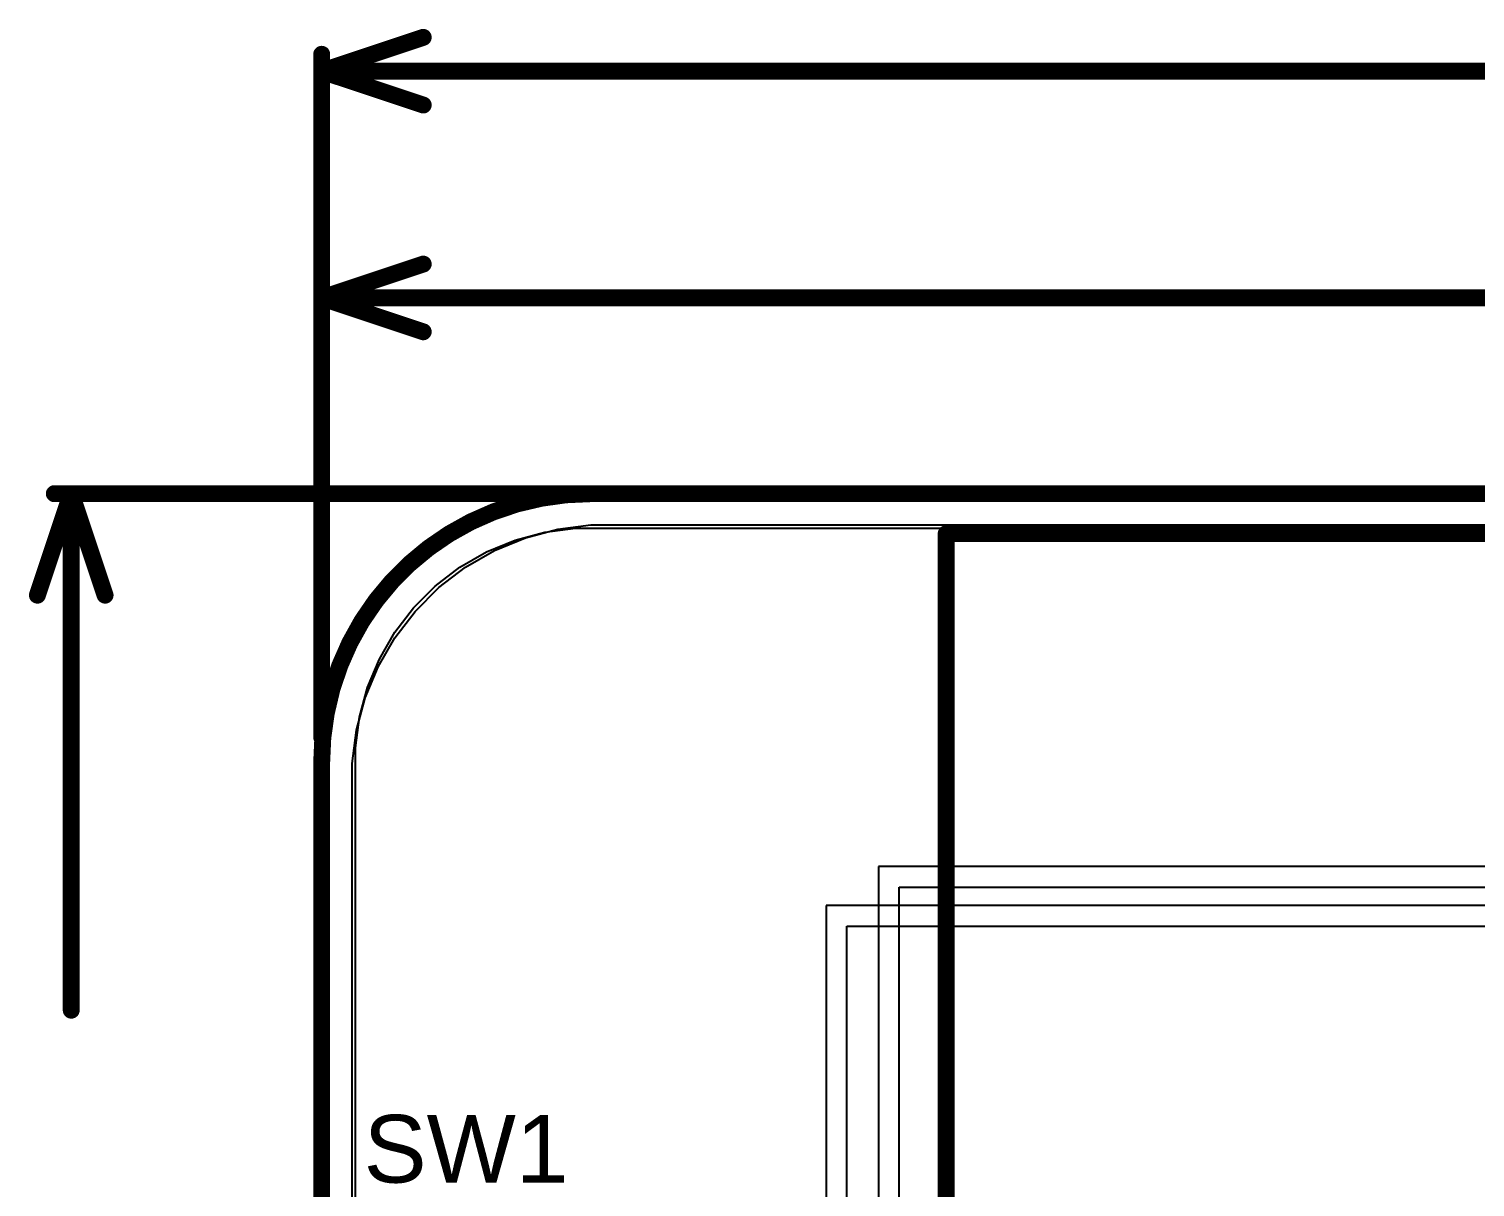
# Model space of a CAD drawing. Header units: inches. Extents: x -1 to 327, y 8 to 89.
# Drawn here: x -0.18 to 21.53, y 32.25 to 49.63 of the extents above; entities that cross this region are included whole.
import ezdxf

# ---------------------------------------------------------------- set-up
doc = ezdxf.new("R2010")
doc.units = ezdxf.units.IN
for name, color, linetype in [('Board Outline', 216, 'Continuous'), ('Bottom Layer', 5, 'Continuous'), ('Dimension', 6, 'Continuous'), ('Top Layer', 1, 'Continuous'), ('Top Overlay', 2, 'Continuous')]:
    doc.layers.add(name, color=color, linetype=linetype)
doc.styles.add('Arial', font='', dxfattribs={"height": 0.2})
doc.styles.get('Arial').set_extended_font_data('Arial')

msp = doc.modelspace()

# ---------------------------------------------------------------- linework, layer by layer
at = {"layer": 'Board Outline'}
for points in [[(4.216, 38.617, 0.254, 0.254, -0.414214), (8.255, 42.655, 0.254, 0.254, 0)], [(8.255, 42.655, 0.254, 0.254, 0), (94.844, 42.655, 0.254, 0.254, 0)], [(4.216, 11.692, 0.254, 0.254, 0), (4.216, 38.617, 0.254, 0.254, 0)]]:
    msp.add_lwpolyline(points, format="xyseb", dxfattribs=at)
for points in [[(8.191, 42.655, 0.127, 0.127, 1), (8.319, 42.655, 0.127, 0.127, 1)], [(8.191, 42.655, 0.127, 0.127, 1), (8.319, 42.655, 0.127, 0.127, 1)], [(4.153, 38.617, 0.127, 0.127, 1), (4.28, 38.617, 0.127, 0.127, 1)], [(4.153, 38.617, 0.127, 0.127, 1), (4.28, 38.617, 0.127, 0.127, 1)]]:
    msp.add_lwpolyline(points, format="xyseb", close=True, dxfattribs=at)
at = {"layer": 'Bottom Layer'}
for p, q in [((7.274, 41.994), (7.759, 42.124)), ((7.759, 42.124), (8.258, 42.189)), ((8.258, 42.189), (66.853, 42.189)), ((6.809, 41.801), (7.274, 41.994)), ((6.374, 41.55), (6.809, 41.801)), ((5.975, 41.244), (6.374, 41.55)), ((5.619, 40.888), (5.975, 41.244)), ((5.313, 40.489), (5.619, 40.888)), ((5.062, 40.054), (5.313, 40.489)), ((4.869, 39.589), (5.062, 40.054)), ((4.739, 39.104), (4.869, 39.589)), ((4.674, 38.605), (4.739, 39.104)), ((4.674, 38.354), (4.674, 38.605)), ((4.674, 10.846), (4.674, 38.354)), ((94.844, 36.474), (11.786, 36.474)), ((11.786, 36.474), (11.786, 18.847)), ((12.096, 29.321), (12.096, 36.164)), ((12.096, 36.164), (94.533, 36.164))]:
    msp.add_line(p, q, dxfattribs=at)
at = {"layer": 'Dimension'}
for points in [[(4.216, 48.997, 0.254, 0.254, 0), (5.74, 49.505, 0.254, 0.254, 0)], [(4.216, 38.998, 0.254, 0.254, 0), (4.216, 49.251, 0.254, 0.254, 0)], [(4.216, 48.997, 0.254, 0.254, 0), (5.74, 48.489, 0.254, 0.254, 0)], [(4.216, 48.997, 0.254, 0.254, 0), (64.823, 48.997, 0.254, 0.254, 0)], [(4.216, 45.593, 0.254, 0.254, 0), (5.74, 46.101, 0.254, 0.254, 0)], [(4.216, 38.998, 0.254, 0.254, 0), (4.216, 45.847, 0.254, 0.254, 0)], [(4.216, 45.593, 0.254, 0.254, 0), (5.74, 45.085, 0.254, 0.254, 0)], [(4.216, 45.593, 0.254, 0.254, 0), (40.99, 45.593, 0.254, 0.254, 0)], [(-0.051, 41.131, 0.254, 0.254, 0), (0.457, 42.655, 0.254, 0.254, 0)], [(0.203, 42.655, 0.254, 0.254, 0), (94.463, 42.655, 0.254, 0.254, 0)], [(0.457, 42.655, 0.254, 0.254, 0), (0.965, 41.131, 0.254, 0.254, 0)], [(0.457, 34.901, 0.254, 0.254, 0), (0.457, 42.655, 0.254, 0.254, 0)]]:
    msp.add_lwpolyline(points, format="xyseb", dxfattribs=at)
for points in [[(5.677, 49.505, 0.127, 0.127, 1), (5.804, 49.505, 0.127, 0.127, 1)], [(4.153, 49.251, 0.127, 0.127, 1), (4.28, 49.251, 0.127, 0.127, 1)], [(4.153, 48.997, 0.127, 0.127, 1), (4.28, 48.997, 0.127, 0.127, 1)], [(4.153, 48.997, 0.127, 0.127, 1), (4.28, 48.997, 0.127, 0.127, 1)], [(4.153, 48.997, 0.127, 0.127, 1), (4.28, 48.997, 0.127, 0.127, 1)], [(5.677, 48.489, 0.127, 0.127, 1), (5.804, 48.489, 0.127, 0.127, 1)], [(5.677, 46.101, 0.127, 0.127, 1), (5.804, 46.101, 0.127, 0.127, 1)], [(4.153, 45.847, 0.127, 0.127, 1), (4.28, 45.847, 0.127, 0.127, 1)], [(4.153, 45.593, 0.127, 0.127, 1), (4.28, 45.593, 0.127, 0.127, 1)], [(4.153, 45.593, 0.127, 0.127, 1), (4.28, 45.593, 0.127, 0.127, 1)], [(4.153, 45.593, 0.127, 0.127, 1), (4.28, 45.593, 0.127, 0.127, 1)], [(5.677, 45.085, 0.127, 0.127, 1), (5.804, 45.085, 0.127, 0.127, 1)], [(0.14, 42.655, 0.127, 0.127, 1), (0.267, 42.655, 0.127, 0.127, 1)], [(0.394, 42.655, 0.127, 0.127, 1), (0.521, 42.655, 0.127, 0.127, 1)], [(0.394, 42.655, 0.127, 0.127, 1), (0.521, 42.655, 0.127, 0.127, 1)], [(0.394, 42.655, 0.127, 0.127, 1), (0.521, 42.655, 0.127, 0.127, 1)], [(-0.114, 41.131, 0.127, 0.127, 1), (0.013, 41.131, 0.127, 0.127, 1)], [(0.902, 41.131, 0.127, 0.127, 1), (1.029, 41.131, 0.127, 0.127, 1)], [(4.153, 38.998, 0.127, 0.127, 1), (4.28, 38.998, 0.127, 0.127, 1)], [(4.153, 38.998, 0.127, 0.127, 1), (4.28, 38.998, 0.127, 0.127, 1)], [(0.394, 34.901, 0.127, 0.127, 1), (0.521, 34.901, 0.127, 0.127, 1)]]:
    msp.add_lwpolyline(points, format="xyseb", close=True, dxfattribs=at)
at = {"layer": 'Top Layer'}
for p, q in [((7.565, 42.078), (8.024, 42.139)), ((8.024, 42.139), (8.255, 42.139)), ((8.255, 42.139), (8.255, 42.139)), ((8.255, 42.139), (57.252, 42.139)), ((6.69, 41.781), (7.118, 41.958)), ((7.118, 41.958), (7.565, 42.078)), ((6.289, 41.55), (6.69, 41.781)), ((5.922, 41.268), (6.289, 41.55)), ((5.595, 40.941), (5.922, 41.268)), ((5.313, 40.574), (5.595, 40.941)), ((5.082, 40.173), (5.313, 40.574)), ((4.905, 39.745), (5.082, 40.173)), ((4.785, 39.298), (4.905, 39.745)), ((4.724, 38.839), (4.785, 39.298)), ((4.724, 38.608), (4.724, 38.839)), ((4.724, 23.216), (4.724, 38.608)), ((51.435, 37.059), (12.573, 37.059)), ((12.573, 37.059), (12.573, 23.216)), ((12.884, 23.216), (12.884, 36.748)), ((12.884, 36.748), (51.124, 36.748))]:
    msp.add_line(p, q, dxfattribs=at)
at = {"layer": 'Top Overlay'}
for points in [[(13.59, 42.054, 0.254, 0.254, 0), (63.59, 42.054, 0.254, 0.254, 0)], [(13.59, 14.054, 0.254, 0.254, 0), (13.59, 42.054, 0.254, 0.254, 0)]]:
    msp.add_lwpolyline(points, format="xyseb", dxfattribs=at)
msp.add_lwpolyline([(13.526, 42.054, 0.127, 0.127, 1), (13.653, 42.054, 0.127, 0.127, 1)], format="xyseb", close=True, dxfattribs=at)
msp.add_lwpolyline([(13.526, 42.054, 0.127, 0.127, 1), (13.653, 42.054, 0.127, 0.127, 1)], format="xyseb", close=True, dxfattribs=at)

# ---------------------------------------------------------------- texts
at = {"layer": 'Top Overlay', "style": 'Arial'}
msp.add_text('SW1', height=1.016, dxfattribs=at).set_placement((4.845, 32.313))

doc.saveas('drawing.dxf')
